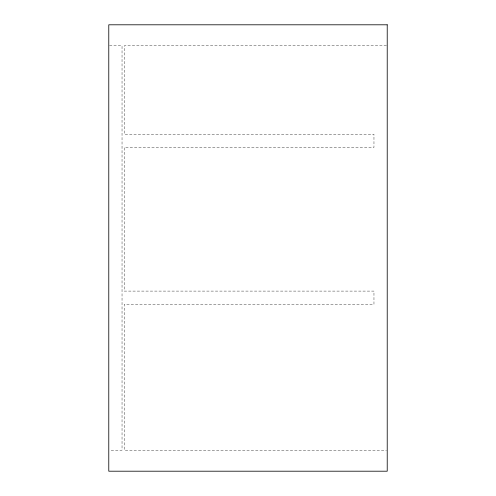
<?xml version="1.0" encoding="UTF-8"?>
<svg xmlns="http://www.w3.org/2000/svg" width="496" height="496" viewBox="0 0 496 496"><rect width="100%" height="100%" fill="white"/><g stroke="black" fill="none" stroke-linecap="round" stroke-linejoin="round"><path stroke-width="0.37" stroke-dasharray="2.48 1.86" d="M109.511 45.793L122.035 45.793L122.035 450.207L109.511 450.207M386.452 45.793L124.248 45.793L124.248 134.193L373.965 134.193L373.965 147.448L124.248 147.448L124.248 291.09L373.965 291.09L373.965 304.352L124.248 304.352L124.248 450.207L386.452 450.207"/><path stroke-width="0.74" d="M387.221 24.8L108.779 24.8L108.779 471.2L387.221 471.2L387.221 24.8"/></g></svg>
